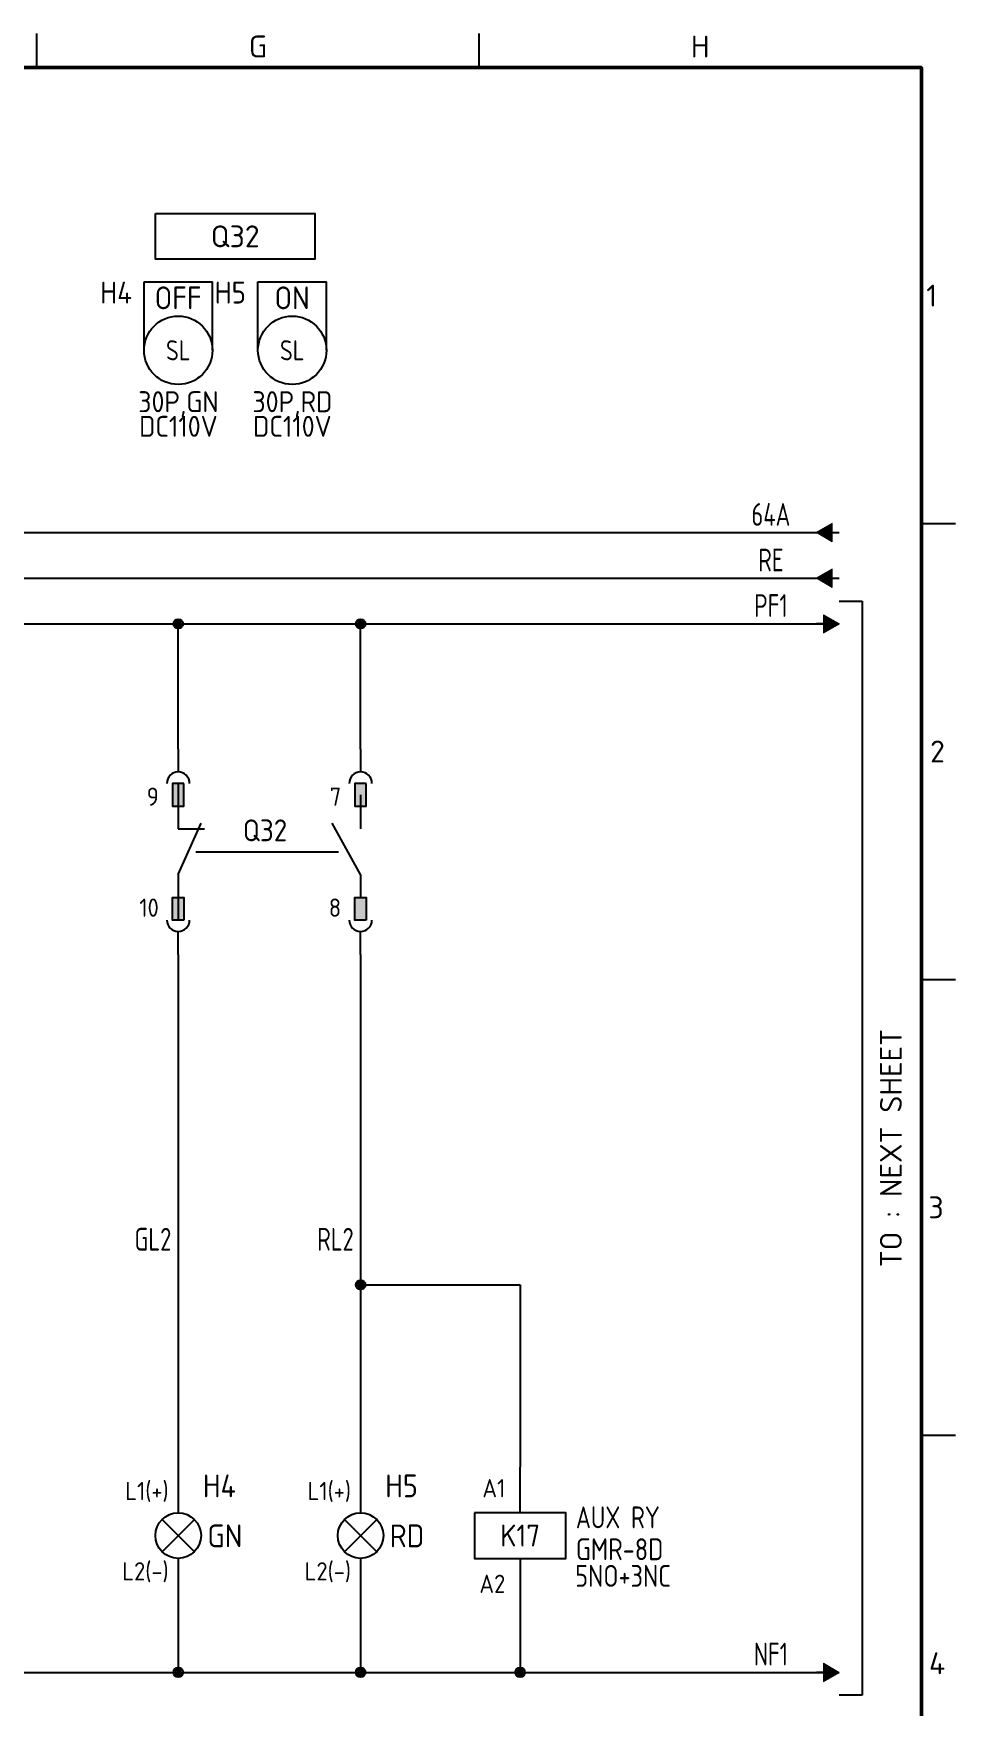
# Model space of a CAD drawing. Header units: millimetres. Extents: x 0 to 556, y 1 to 306.
# Drawn here: x 306.6 to 407.8, y 103.8 to 287.2 of the extents above; entities that cross this region are included whole.
import ezdxf
from ezdxf.enums import TextEntityAlignment as Align

# ---------------------------------------------------------------- set-up
doc = ezdxf.new("R2010")
doc.units = ezdxf.units.MM
for name, color, linetype in [('LINK', 7, 'Continuous'), ('MISC', 7, 'Continuous'), ('Sheet Line', 3, 'Continuous'), ('Sheet Text', 2, 'Continuous'), ('SYMS', 7, 'Continuous'), ('TAGS', 7, 'Continuous'), ('TERMS', 7, 'Continuous'), ('WIRE_YELLOW', 2, 'Continuous'), ('WIREFIXED', 7, 'Continuous')]:
    doc.layers.add(name, color=color, linetype=linetype)
doc.layers.add('Sheet Out Line', color=2, linetype='Continuous', lineweight=50)
doc.styles.add('WD', font='ISOCP2.shx')
doc.styles.add('WD_IEC', font='ISOCP2.shx', dxfattribs={"width": 1.1, "height": 2.4, "bigfont": 'whgtxt.shx'})
pattern_1 = [(45, (123.85557, 95.69532), (-0.1122532, 0.1122532), [])]

# ---------------------------------------------------------------- blocks, each defined once
blk = doc.blocks.new('LSSA3')
h = blk.add_hatch()
h.set_pattern_fill('ANSI31', color=256, scale=0.05, style=0)
h.set_pattern_definition(pattern_1)
h.paths.add_polyline_path([(345.99, 108.51), (346.14, 108.51)], flags=17)
edge = h.paths.add_edge_path(flags=17)
edge.add_line((345.83, 108.51), (345.99, 108.51))
edge.add_line((345.83, 108.51), (345.99, 108.51))
at = {"layer": 'Sheet Line'}
for p, q in [((307, 283.5), (307, 287.25)), ((355.5, 283.5), (355.5, 287.25)), ((404, 233.5), (407.75, 233.5)), ((404, 183.5), (407.75, 183.5)), ((404, 133.5), (407.75, 133.5))]:
    blk.add_line(p, q, dxfattribs=at)
at = {"layer": 'Sheet Out Line'}
blk.add_lwpolyline([(16, 6.5), (404, 6.5), (404, 283.5), (16, 283.5)], close=True, dxfattribs=at)
at = {"style": 'WD_IEC', "width": 1.1}
for tag, height, p in [('DESC4', 2.4, (57.5, 39.5)), ('CUSTOMERS31', 3.8, (219, 38)), ('TITLE1', 3.6, (333, 37.5)), ('CUSTOMERS21', 3.8, (219, 35.25)), ('DESC3', 2.4, (57.5, 33.5)), ('CUSTOMERS32', 3.8, (219, 32.5)), ('TITLE2', 3.6, (333, 32.5)), ('CUSTOMERS22', 3.8, (219, 29.75)), ('RN', 3.5, (398, 28.75)), ('DESC2', 2.4, (57.5, 27.5)), ('CUSTOMERS33', 3.8, (219, 27)), ('TITLE3', 3.6, (333, 27.5)), ('DESC1', 2.4, (57.5, 21.5)), ('WORKNO', 3.5, (365.5, 18.5)), ('FILE', 2.4, (314, 18.5)), ('DESC0', 2.4, (57.5, 15.5)), ('SHN', 2.4, (395, 12)), ('TSH', 2.4, (401, 9))]:
    blk.add_attdef(tag, text='', height=height, dxfattribs=at).set_placement(p, align=Align.MIDDLE_CENTER)
at = {"style": 'WD_IEC'}
for tag, p in [('DATE4', (96.5, 39.5)), ('DRWN4', (111.5, 39.5)), ('DSGN4', (126.5, 39.5)), ('CHKD4', (141.5, 39.5)), ('APPD4', (156.5, 39.5)), ('DATE3', (96.5, 33.5)), ('DRWN3', (111.5, 33.5)), ('DSGN3', (126.5, 33.5)), ('CHKD3', (141.5, 33.5)), ('APPD3', (156.5, 33.5)), ('DATE2', (96.5, 27.5)), ('DRWN2', (111.5, 27.5)), ('DSGN2', (126.5, 27.5)), ('CHKD2', (141.5, 27.5)), ('APPD2', (156.5, 27.5)), ('DATE1', (96.5, 21.5)), ('DRWN1', (111.5, 21.5)), ('DSGN1', (126.5, 21.5)), ('CHKD1', (141.5, 21.5)), ('APPD1', (156.5, 21.5)), ('DATE0', (96.5, 15.5)), ('DRWN0', (111.5, 15.5)), ('DSGN0', (126.5, 15.5)), ('CHKD0', (141.5, 15.5)), ('APPD0', (156.5, 15.5))]:
    blk.add_attdef(tag, text='', height=2.4, dxfattribs=at).set_placement(p, align=Align.MIDDLE_CENTER)
at = {"style": 'WD_IEC', "width": 1.1}
for tag, p in [('DWG1ST', (345, 10.5)), ('DWGNO', (373.49, 10.5))]:
    blk.add_attdef(tag, text='', height=3.5, dxfattribs=at).set_placement(p, align=Align.MIDDLE_LEFT)
at = {"style": 'WD_IEC', "width": 1.1, "flags": 9}
blk.add_attdef('WD_TB', (0, 0), '', height=2.4, dxfattribs=at)
at = {"layer": 'Sheet Text', "style": 'WD_IEC', "width": 1.1}
for s, p in [('G', (331.25, 284.62)), ('H', (379.75, 284.62))]:
    blk.add_text(s, height=2.4, dxfattribs=at).set_placement(p, align=Align.CENTER)
for s, p in [('1', (405.73, 258.5)), ('2', (406.58, 208.5)), ('3', (406.45, 158.5)), ('4', (406.62, 108.5))]:
    blk.add_text(s, height=2.4, dxfattribs=at).set_placement(p, align=Align.MIDDLE_RIGHT)
blk = doc.blocks.new('VONF1N')
blk.add_hatch(color=256).paths.add_polyline_path([(1, -0.768), (-1, -0.768), (0, -2.5)])
at = {"flags": 128}
blk.add_lwpolyline([(0, -0.768), (0, 0)], dxfattribs=at)
at = {"lineweight": 0, "flags": 128}
for points in [[(1, -0.768), (-1, -0.768), (0, -2.5)], [(1, -0.768), (0, -2.5)]]:
    blk.add_lwpolyline(points, dxfattribs=at)
at = {"style": 'WD', "flags": 1}
for tag, p in [('X2TERM01', (0, -0.768)), ('X8TERM02', (0, -2.5))]:
    blk.add_attdef(tag, p, '', height=0.08, dxfattribs=at)
blk = doc.blocks.new('VPA2_PBLGREEN')
for p, q in [((0, 7.5), (0, 2.5)), ((-1.77, -1.77), (1.77, 1.77)), ((1.77, -1.77), (-1.77, 1.77)), ((0, -2.5), (0, -7.5))]:
    blk.add_line(p, q)
blk.add_circle((0, 0), 2.5)
at = {"style": 'WD_IEC', "flags": 1}
for tag, p, height in [('INST', (1.67, 9.33), 1), ('X2TERM01', (0, 7.5), 0.32), ('LOC', (1.73, 8.15), 1), ('X4LINK', (-3, 0), 0.32), ('X1LINK', (3, 0), 0.32), ('FAMILY', (1, -5.91), 1), ('X8TERM02', (0, -7.5), 0.32)]:
    blk.add_attdef(tag, p, '', height=height, dxfattribs=at)
at = {"style": 'WD_IEC'}
for tag, p in [('TERM01', (-1.05, 3.89)), ('TERM02', (-1.05, -4.92))]:
    blk.add_attdef(tag, text='', height=2, dxfattribs=at).set_placement(p, align=Align.RIGHT)
for tag, p in [('TAG2', (2.7, 5.45)), ('COLOR', (3.2, -0.03))]:
    blk.add_attdef(tag, text='', height=2.5, dxfattribs=at).set_placement(p, align=Align.MIDDLE_LEFT)
at = {"style": 'WD_IEC', "flags": 1}
for tag, height, p in [('XREF', 2, (3.01, 2.8)), ('PIN_LIST', 1.6, (3.12, -3.72))]:
    blk.add_attdef(tag, text='', height=height, dxfattribs=at).set_placement(p, align=Align.MIDDLE_LEFT)
blk = doc.blocks.new('VPA2_PBLRED')
for p, q in [((0, 7.5), (0, 2.5)), ((-1.77, -1.77), (1.77, 1.77)), ((1.77, -1.77), (-1.77, 1.77)), ((0, -2.5), (0, -7.5))]:
    blk.add_line(p, q)
blk.add_circle((0, 0), 2.5)
at = {"style": 'WD_IEC', "flags": 1}
for tag, p, height in [('INST', (1.67, 9.33), 1), ('X2TERM01', (0, 7.5), 0.32), ('LOC', (1.73, 8.15), 1), ('X4LINK', (-3, 0), 0.32), ('X1LINK', (3, 0), 0.32), ('FAMILY', (1, -5.91), 1), ('X8TERM02', (0, -7.5), 0.32)]:
    blk.add_attdef(tag, p, '', height=height, dxfattribs=at)
at = {"style": 'WD_IEC'}
for tag, p in [('TERM01', (-1.05, 3.89)), ('TERM02', (-1.05, -4.92))]:
    blk.add_attdef(tag, text='', height=2, dxfattribs=at).set_placement(p, align=Align.RIGHT)
for tag, p in [('TAG2', (2.7, 5.45)), ('COLOR', (3.2, -0.03))]:
    blk.add_attdef(tag, text='', height=2.5, dxfattribs=at).set_placement(p, align=Align.MIDDLE_LEFT)
at = {"style": 'WD_IEC', "flags": 1}
for tag, height, p in [('XREF', 2, (3.01, 2.8)), ('PIN_LIST', 1.6, (3.12, -3.72))]:
    blk.add_attdef(tag, text='', height=height, dxfattribs=at).set_placement(p, align=Align.MIDDLE_LEFT)
blk = doc.blocks.new('VA122_AUXCONTACT')
for p, q in [((0, 11.25), (0, 8.75)), ((0, 7.5), (0, 2.5)), ((0, -2.5), (2.5, 3.12)), ((0, 2.5), (2.87, 2.5)), ((0, -2.5), (0, -7.5)), ((0, -11.25), (0, -8.75))]:
    blk.add_line(p, q)
for points in [[(0.62, 7.5), (-0.62, 7.5), (-0.62, 5), (0.62, 5)], [(0.62, -7.5), (-0.62, -7.5), (-0.62, -5), (0.62, -5)]]:
    blk.add_lwpolyline(points, close=True)
for centre, start, end in [((0, 7.5), 0, 180), ((0, -7.5), 180, 0)]:
    blk.add_arc(centre, 1.25, start, end)
for points in [[(0.62, 5), (0.62, 7.5), (-0.62, 5), (-0.62, 7.5)], [(0.62, -5), (0.62, -7.5), (-0.62, -5), (-0.62, -7.5)]]:
    blk.add_solid(points)
at = {"flags": 1}
for tag, p, height, style in [('X2TERM01', (0, 11.25), 0.08, 'WD'), ('X4LINK', (-0.55, 0), 0.32, 'WD_IEC'), ('X1LINK', (1.92, 0), 0.32, 'WD_IEC'), ('X8TERM02', (0, -11.25), 0.08, 'WD')]:
    blk.add_attdef(tag, p, '', height=height, dxfattribs=dict(at, style=style))
at = {"style": 'WD_IEC'}
for tag, p in [('TERM01', (-2.13, 5.04)), ('TERM02', (-2.13, -7.13))]:
    blk.add_attdef(tag, text='', height=2, dxfattribs=at).set_placement(p, align=Align.RIGHT)
for tag, p in [('TAG2', (3.23, 5.46)), ('TEXT1', (3.23, 1.42)), ('TEXT2', (3.23, -1.5))]:
    blk.add_attdef(tag, text='', height=2.4, dxfattribs=at).set_placement(p, align=Align.MIDDLE_LEFT)
at = {"style": 'WD_IEC', "flags": 1}
blk.add_attdef('XREF', text='', height=1.8, dxfattribs=at).set_placement((3.23, -3.96), align=Align.MIDDLE_LEFT)
for tag, p in [('INST', (-2.37, -9.97)), ('LOC', (-2.4, -11.27)), ('FAMILY', (-2.27, -12.66)), ('CONTACT', (-2.27, -14))]:
    blk.add_attdef(tag, text='', height=1, dxfattribs=at).set_placement(p, align=Align.RIGHT)
blk = doc.blocks.new('VA121_AUXCONTACT')
for p, q in [((0, 11.25), (0, 8.75)), ((0, 6.25), (0, 2.5)), ((0, -2.5), (-3.12, 3.12)), ((0, -2.5), (0, -5)), ((0, -11.25), (0, -8.75))]:
    blk.add_line(p, q)
for points in [[(0.62, 7.5), (-0.62, 7.5), (-0.62, 5), (0.62, 5)], [(0.62, -7.5), (-0.62, -7.5), (-0.62, -5), (0.62, -5)]]:
    blk.add_lwpolyline(points, close=True)
for centre, start, end in [((0, 7.5), 0, 180), ((0, -7.5), 180, 0)]:
    blk.add_arc(centre, 1.25, start, end)
for points in [[(0.62, 5), (0.62, 7.5), (-0.62, 5), (-0.62, 7.5)], [(0.62, -5), (0.62, -7.5), (-0.62, -5), (-0.62, -7.5)]]:
    blk.add_solid(points)
at = {"flags": 1}
for tag, p, height, style in [('X2TERM01', (0, 11.25), 0.08, 'WD'), ('X4LINK', (-2.42, 0), 0.32, 'WD_IEC'), ('X1LINK', (0, 0), 0.32, 'WD_IEC'), ('X8TERM02', (0, -11.25), 0.08, 'WD')]:
    blk.add_attdef(tag, p, '', height=height, dxfattribs=dict(at, style=style))
at = {"style": 'WD_IEC'}
for tag, p in [('TERM01', (-2.13, 5.04)), ('TERM02', (-2.13, -7.13))]:
    blk.add_attdef(tag, text='', height=2, dxfattribs=at).set_placement(p, align=Align.RIGHT)
for tag, p in [('TAG2', (2.69, 5.46)), ('TEXT1', (2.69, 1.42)), ('TEXT2', (2.69, -1.5))]:
    blk.add_attdef(tag, text='', height=2.4, dxfattribs=at).set_placement(p, align=Align.MIDDLE_LEFT)
at = {"style": 'WD_IEC', "flags": 1}
blk.add_attdef('XREF', text='', height=1.8, dxfattribs=at).set_placement((2.69, -3.96), align=Align.MIDDLE_LEFT)
for tag, p in [('INST', (-2.37, -9.97)), ('LOC', (-2.4, -11.27)), ('FAMILY', (-2.27, -12.66)), ('CONTACT', (-2.27, -14))]:
    blk.add_attdef(tag, text='', height=1, dxfattribs=at).set_placement(p, align=Align.RIGHT)
blk = doc.blocks.new('WD_WNV')
at = {"linetype": 'Continuous', "style": 'WD_IEC', "width": 0.8}
blk.add_attdef('WIRENO', text='', height=2.5, rotation=90, dxfattribs=at).set_placement((-0.75, 0), align=Align.CENTER)
at = {"style": 'WD_IEC', "flags": 1}
for tag, p in [('W08USER', (-1, 0.375)), ('W04USER', (-1, 0.875)), ('W05USER', (-1, 0.75)), ('W09USER', (-1, 0.25)), ('W03USER', (-1, 1)), ('W06USER', (-1, 0.625)), ('W07USER', (-1, 0.5)), ('W02USER', (-1, 1.125)), ('W01USER', (-1, 1.25)), ('W10USER', (-1, 0.125))]:
    blk.add_attdef(tag, text='', height=0.08, dxfattribs=at).set_placement(p, align=Align.CENTER)
blk = doc.blocks.new('WDDOT')
for radius in [0.529, 0.33, 0.164]:
    blk.add_circle((0, 0), radius)
blk = doc.blocks.new('VJ11_AUXRY_Q1')
for p, q in [((0, 2.5), (0, 7.5)), ((0, -2.5), (0, -7.5))]:
    blk.add_line(p, q)
blk.add_lwpolyline([(-5, 2.5), (-5, -2.5), (5, -2.5), (5, 2.5)], close=True)
at = {"style": 'WD_IEC', "flags": 1}
for tag, p, height in [('X2TERM01', (0, 7.5), 0.32), ('X4LINK', (-5, 0), 0.32), ('X1LINK', (5, 0), 0.32), ('INST', (2.17, -4.46), 1), ('LOC', (2.14, -5.76), 1), ('X8TERM02', (0, -7.5), 0.32), ('FAMILY', (2.27, -7.15), 1), ('CAT', (2.31, -9.98), 1), ('MFG', (2.34, -8.68), 1), ('ASSYCODE', (2.25, -11.11), 1), ('WDTAGALT', (2.25, -12.35), 1), ('PEER_PINLIST', (2.25, -13.65), 1)]:
    blk.add_attdef(tag, p, '', height=height, dxfattribs=at)
at = {"style": 'WD_IEC'}
for tag, p in [('TERM01', (-1.63, 4.2)), ('TERM02', (-1.63, -6.29))]:
    blk.add_attdef(tag, text='', height=2, dxfattribs=at).set_placement(p, align=Align.RIGHT)
for tag, p, width in [('RATING12', (6.11, 0.8), 0.85), ('RATING11', (6.11, -2.7), 0.9), ('RATING1', (6.04, -5.62), 0.9)]:
    blk.add_attdef(tag, p, '', height=2.4, dxfattribs=dict(at, width=width))
blk.add_attdef('TAG1', text='', height=2.4, dxfattribs=at).set_placement((0, 0), align=Align.MIDDLE_CENTER)
at = {"lineweight": 9, "style": 'WD_IEC'}
for tag, p in [('NO', (-5.5, -16.5)), ('NC', (-5.5, -20))]:
    blk.add_attdef(tag, text='', height=2.5, dxfattribs=at).set_placement(p, align=Align.TOP_RIGHT)
for tag, p in [('XREFNO', (-4, -16.5)), ('XREFNC', (-4, -20))]:
    blk.add_attdef(tag, text='', height=2.5, dxfattribs=at).set_placement(p, align=Align.TOP_LEFT)
blk = doc.blocks.new('VLA1_SL1')
for p, q in [((-3.75, 7.5), (3.75, 7.5)), ((-3.75, 0), (-3.75, 7.5)), ((3.75, 0), (3.75, 7.5))]:
    blk.add_line(p, q)
blk.add_circle((0, 0), 3.75)
at = {"style": 'WD'}
blk.add_attdef('TAG1', text='', height=2.4, dxfattribs=at).set_placement((-5.07, 4.41), align=Align.BOTTOM_RIGHT)
at = {"style": 'WD_IEC'}
blk.add_attdef('TEXT', text='', height=2.5, dxfattribs=at).set_placement((-0.01, 5.75), align=Align.MIDDLE_CENTER)
at = {"style": 'WD_IEC', "flags": 1}
for tag, p in [('INST', (5.84, 4.59)), ('LOC', (5.9, 3.42)), ('ASSYCODE', (5.8, 1.95)), ('FAMILY', (5.8, 0.45)), ('MFG', (5.8, -1.05)), ('CAT', (5.8, -2.53))]:
    blk.add_attdef(tag, p, '', height=1, dxfattribs=at)
at = {"style": 'WD_IEC', "width": 0.9}
blk.add_attdef('RATING12', text='', height=2.2, dxfattribs=at).set_placement((0, 0), align=Align.MIDDLE_CENTER)
at = {"style": 'WD_IEC'}
for tag, p in [('RATING1', (0.02, -4.49)), ('RATING2', (0.02, -7.19))]:
    blk.add_attdef(tag, text='', height=2.3, dxfattribs=at).set_placement(p, align=Align.TOP_CENTER)
blk = doc.blocks.new('WD_WNH')
at = {"linetype": 'Continuous', "style": 'WD_IEC', "width": 0.8}
blk.add_attdef('WIRENO', text='', height=2.5, dxfattribs=at).set_placement((0, 0.75), align=Align.CENTER)
at = {"style": 'WD_IEC', "flags": 1}
for tag, p in [('W08USER', (0, 0.375)), ('W04USER', (0, 0.875)), ('W05USER', (0, 0.75)), ('W09USER', (0, 0.25)), ('W03USER', (0, 1)), ('W06USER', (0, 0.625)), ('W07USER', (0, 0.5)), ('W02USER', (0, 1.125)), ('W01USER', (0, 1.25)), ('W10USER', (0, 0.125))]:
    blk.add_attdef(tag, text='', height=0.08, dxfattribs=at).set_placement(p, align=Align.CENTER)

msp = doc.modelspace()

# ---------------------------------------------------------------- hatches: boundary and pattern name
h = msp.add_hatch()
h.set_pattern_fill('ANSI31', color=256, scale=0.05, style=0)
h.set_pattern_definition(pattern_1)
h.paths.add_polyline_path([(345.99, 108.51), (346.14, 108.51)], flags=17)
edge = h.paths.add_edge_path(flags=17)
edge.add_line((345.83, 108.51), (345.99, 108.51))
edge.add_line((345.83, 108.51), (345.99, 108.51))

# ---------------------------------------------------------------- linework, layer by layer
at = {"linetype": 'Continuous'}
for p, q in [((395, 225), (397.5, 225)), ((397.5, 225), (397.5, 105)), ((397.5, 105), (395, 105))]:
    msp.add_line(p, q, dxfattribs=at)
msp.add_lwpolyline([(320, 267.5), (337.5, 267.5), (337.5, 262.5), (320, 262.5)], close=True, dxfattribs=at)
at = {"layer": 'LINK', "color": 2}
msp.add_lwpolyline([(324.42, 197.5), (340.08, 197.5)], dxfattribs=at)
at = {"layer": 'WIRE_YELLOW', "linetype": 'Continuous'}
for p, q in [((150, 232.5), (395, 232.5)), ((105, 227.5), (392.5, 227.5)), ((27.5, 222.5), (395, 222.5)), ((322.5, 208.75), (322.5, 222.5)), ((342.5, 208.75), (342.5, 222.5)), ((322.5, 186.25), (322.5, 130)), ((342.5, 186.25), (342.5, 130)), ((342.5, 150), (360, 150)), ((360, 150), (360, 130)), ((322.5, 115), (322.5, 107.5)), ((342.5, 115), (342.5, 107.5)), ((360, 115), (360, 107.5)), ((27.5, 107.5), (395, 107.5))]:
    msp.add_line(p, q, dxfattribs=at)

# ---------------------------------------------------------------- block references
at = {"linetype": 'Continuous'}
msp.add_blockref('LSSA3', (0, 0), dxfattribs=at)
at = {"layer": 'SYMS', "linetype": 'Continuous'}
ref = msp.add_blockref('VLA1_SL1', (322.5, 252.5), dxfattribs=at)
ref.add_attrib('TEXT', 'OFF', dxfattribs={"layer": 'MISC', "height": 2.5, "style": 'WD_IEC'}).set_placement((322.49, 258.25), align=Align.MIDDLE_CENTER)
ref.add_attrib('TAG1', 'H4', dxfattribs={"layer": 'TAGS', "height": 2.4, "style": 'WD'}).set_placement((317.43, 256.91), align=Align.BOTTOM_RIGHT)
ref.add_attrib('RATING2', 'DC110V', dxfattribs={"layer": 'MISC', "height": 2.3, "style": 'WD_IEC'}).set_placement((322.52, 245.31), align=Align.TOP_CENTER)
ref.add_attrib('RATING1', '30P,GN', dxfattribs={"layer": 'MISC', "height": 2.3, "style": 'WD_IEC'}).set_placement((322.52, 248.01), align=Align.TOP_CENTER)
ref.add_attrib('RATING12', 'SL', dxfattribs={"layer": 'MISC', "height": 2.2, "style": 'WD_IEC', "width": 0.9}).set_placement((322.5, 252.5), align=Align.MIDDLE_CENTER)
ref = msp.add_blockref('VLA1_SL1', (335, 252.5), dxfattribs=at)
ref.add_attrib('TEXT', 'ON', dxfattribs={"layer": 'MISC', "height": 2.5, "style": 'WD_IEC'}).set_placement((334.99, 258.25), align=Align.MIDDLE_CENTER)
ref.add_attrib('TAG1', 'H5', dxfattribs={"layer": 'TAGS', "height": 2.4, "style": 'WD'}).set_placement((329.93, 256.91), align=Align.BOTTOM_RIGHT)
ref.add_attrib('RATING2', 'DC110V', dxfattribs={"layer": 'MISC', "height": 2.3, "style": 'WD_IEC'}).set_placement((335.02, 245.31), align=Align.TOP_CENTER)
ref.add_attrib('RATING1', '30P,RD', dxfattribs={"layer": 'MISC', "height": 2.3, "style": 'WD_IEC'}).set_placement((335.02, 248.01), align=Align.TOP_CENTER)
ref.add_attrib('RATING12', 'SL', dxfattribs={"layer": 'MISC', "height": 2.2, "style": 'WD_IEC', "width": 0.9}).set_placement((335, 252.5), align=Align.MIDDLE_CENTER)
for p, rotation in [((395, 232.5), 270), ((395, 227.5), 270), ((392.5, 222.5), 90), ((392.5, 107.5), 90)]:
    msp.add_blockref('VONF1N', p, dxfattribs=dict(at, rotation=rotation))
for p in [(322.5, 222.5), (342.5, 222.5), (342.5, 150), (322.5, 107.5), (342.5, 107.5), (360, 107.5)]:
    msp.add_blockref('WDDOT', p, dxfattribs=at)
ref = msp.add_blockref('VA122_AUXCONTACT', (322.5, 197.5), dxfattribs=at)
ref.add_attrib('TERM02', '10', dxfattribs={"layer": 'TERMS', "height": 2, "style": 'WD_IEC'}).set_placement((320.37, 190.37), align=Align.RIGHT)
ref.add_attrib('TERM01', '9', dxfattribs={"layer": 'TERMS', "height": 2, "style": 'WD_IEC'}).set_placement((320.37, 202.54), align=Align.RIGHT)
ref.add_attrib('TAG2', 'Q32', dxfattribs={"layer": 'TAGS', "height": 2.4, "style": 'WD_IEC'}).set_placement((329.58, 199.85), align=Align.MIDDLE_LEFT)
ref = msp.add_blockref('VA121_AUXCONTACT', (342.5, 197.5), dxfattribs=at)
ref.add_attrib('TERM02', '8', dxfattribs={"layer": 'TERMS', "height": 2, "style": 'WD_IEC'}).set_placement((340.37, 190.37), align=Align.RIGHT)
ref.add_attrib('TERM01', '7', dxfattribs={"layer": 'TERMS', "height": 2, "style": 'WD_IEC'}).set_placement((340.37, 202.54), align=Align.RIGHT)
ref = msp.add_blockref('VPA2_PBLGREEN', (322.5, 122.5), dxfattribs=at)
ref.add_attrib('TERM02', 'L2(-)', dxfattribs={"layer": 'TERMS', "height": 2, "style": 'WD_IEC'}).set_placement((321.45, 117.58), align=Align.RIGHT)
ref.add_attrib('TERM01', 'L1(+)', dxfattribs={"layer": 'TERMS', "height": 2, "style": 'WD_IEC'}).set_placement((321.45, 126.39), align=Align.RIGHT)
ref.add_attrib('COLOR', 'GN', dxfattribs={"layer": 'MISC', "height": 2.5, "style": 'WD_IEC'}).set_placement((325.7, 122.47), align=Align.MIDDLE_LEFT)
ref.add_attrib('TAG2', 'H4', dxfattribs={"layer": 'TAGS', "height": 2.5, "style": 'WD_IEC'}).set_placement((325.2, 127.95), align=Align.MIDDLE_LEFT)
ref = msp.add_blockref('VPA2_PBLRED', (342.5, 122.5), dxfattribs=at)
ref.add_attrib('TERM02', 'L2(-)', dxfattribs={"layer": 'TERMS', "height": 2, "style": 'WD_IEC'}).set_placement((341.45, 117.58), align=Align.RIGHT)
ref.add_attrib('TERM01', 'L1(+)', dxfattribs={"layer": 'TERMS', "height": 2, "style": 'WD_IEC'}).set_placement((341.45, 126.39), align=Align.RIGHT)
ref.add_attrib('COLOR', 'RD', dxfattribs={"layer": 'MISC', "height": 2.5, "style": 'WD_IEC'}).set_placement((345.7, 122.47), align=Align.MIDDLE_LEFT)
ref.add_attrib('TAG2', 'H5', dxfattribs={"layer": 'TAGS', "height": 2.5, "style": 'WD_IEC'}).set_placement((345.2, 127.95), align=Align.MIDDLE_LEFT)
ref = msp.add_blockref('VJ11_AUXRY_Q1', (360, 122.5), dxfattribs=at)
ref.add_attrib('RATING1', '5NO+3NC', (366.04, 116.88), dxfattribs={"layer": 'MISC', "height": 2.4, "style": 'WD_IEC', "width": 0.9})
ref.add_attrib('RATING11', 'GMR-8D', (366.11, 119.8), dxfattribs={"layer": 'MISC', "height": 2.4, "style": 'WD_IEC', "width": 0.9})
ref.add_attrib('RATING12', 'AUX RY', (366.11, 123.3), dxfattribs={"layer": 'MISC', "height": 2.4, "style": 'WD_IEC', "width": 0.85})
ref.add_attrib('TAG1', 'K17', dxfattribs={"layer": 'TAGS', "height": 2.4, "style": 'WD_IEC'}).set_placement((360, 122.5), align=Align.MIDDLE_CENTER)
ref.add_attrib('TERM02', 'A2', dxfattribs={"layer": 'TERMS', "height": 2, "style": 'WD_IEC'}).set_placement((358.37, 116.21), align=Align.RIGHT)
ref.add_attrib('TERM01', 'A1', dxfattribs={"layer": 'TERMS', "height": 2, "style": 'WD_IEC'}).set_placement((358.37, 126.7), align=Align.RIGHT)
at = {"layer": 'WIREFIXED', "linetype": 'Continuous'}
ref = msp.add_blockref('WD_WNH', (387.5, 232.5), dxfattribs=at)
ref.add_attrib('WIRENOF', '64A', dxfattribs={"linetype": 'Continuous', "height": 2.5, "style": 'WD_IEC', "width": 0.8}).set_placement((387.5, 233.25), align=Align.CENTER)
ref = msp.add_blockref('WD_WNH', (387.5, 227.5), dxfattribs=at)
ref.add_attrib('WIRENOF', 'RE', dxfattribs={"linetype": 'Continuous', "height": 2.5, "style": 'WD_IEC', "width": 0.8}).set_placement((387.5, 228.25), align=Align.CENTER)
ref = msp.add_blockref('WD_WNH', (387.5, 222.5), dxfattribs=at)
ref.add_attrib('WIRENOF', 'PF1', dxfattribs={"linetype": 'Continuous', "height": 2.5, "style": 'WD_IEC', "width": 0.8}).set_placement((387.5, 223.25), align=Align.CENTER)
ref = msp.add_blockref('WD_WNV', (322.5, 155), dxfattribs=at)
ref.add_attrib('WIRENOF', 'GL2', dxfattribs={"linetype": 'Continuous', "height": 2.5, "style": 'WD_IEC', "width": 0.8}).set_placement((321.75, 155), align=Align.MIDDLE_RIGHT)
ref = msp.add_blockref('WD_WNV', (342.5, 155), dxfattribs=at)
ref.add_attrib('WIRENOF', 'RL2', dxfattribs={"linetype": 'Continuous', "height": 2.5, "style": 'WD_IEC', "width": 0.8}).set_placement((341.75, 155), align=Align.MIDDLE_RIGHT)
ref = msp.add_blockref('WD_WNH', (387.5, 107.5), dxfattribs=at)
ref.add_attrib('WIRENOF', 'NF1', dxfattribs={"linetype": 'Continuous', "height": 2.5, "style": 'WD_IEC', "width": 0.8}).set_placement((387.5, 108.25), align=Align.CENTER)

# ---------------------------------------------------------------- texts
at = {"linetype": 'Continuous', "insert": (328.75, 265), "char_height": 2.4, "width": 5, "attachment_point": 5, "style": 'WD_IEC'}
msp.add_mtext('Q32', dxfattribs=at)
at = {"linetype": 'Continuous', "insert": (399.46, 165), "char_height": 2.4, "width": 67.5, "attachment_point": 2, "rotation": 90, "style": 'WD_IEC'}
msp.add_mtext('TO : NEXT SHEET', dxfattribs=at)

doc.saveas('drawing.dxf')
